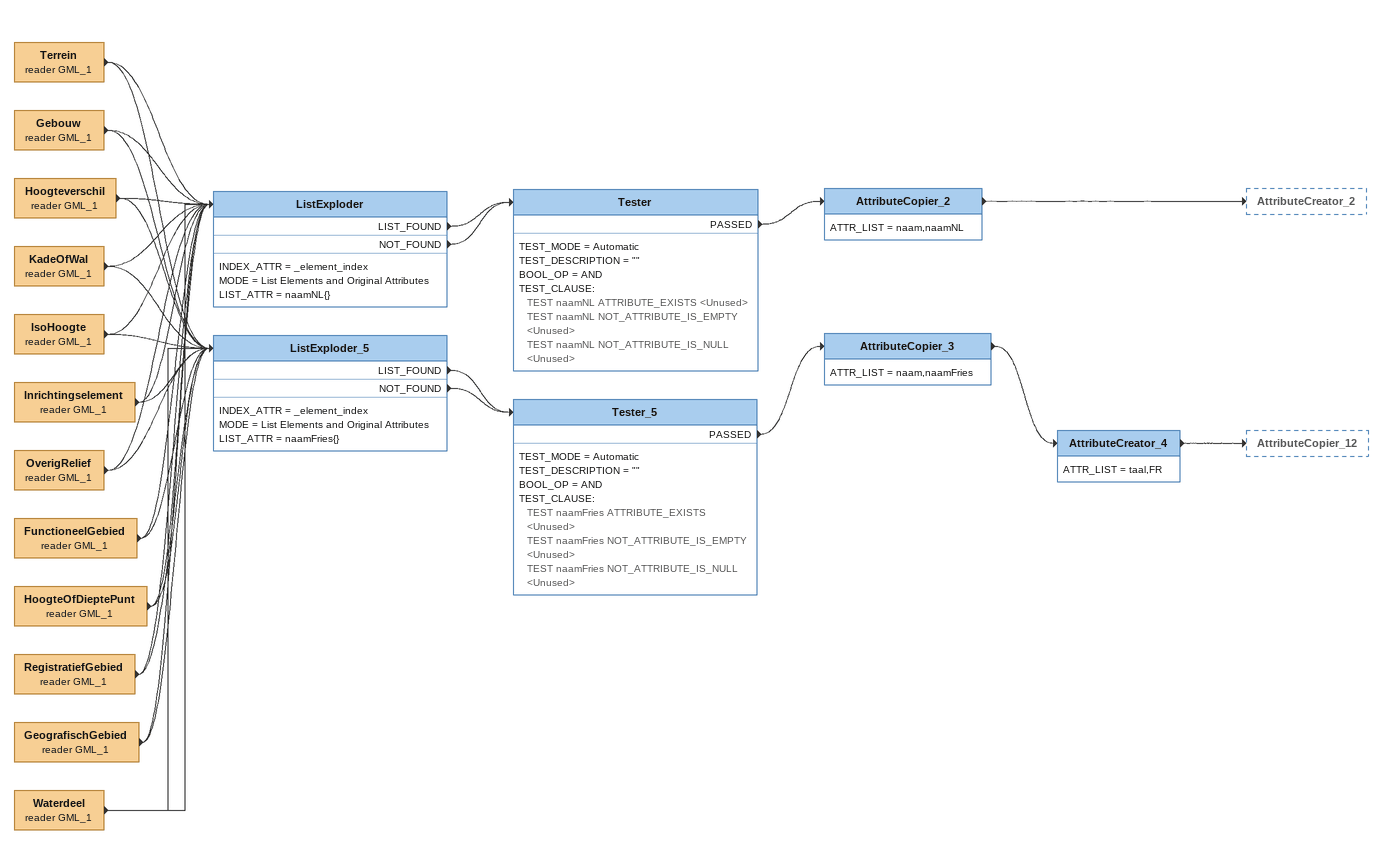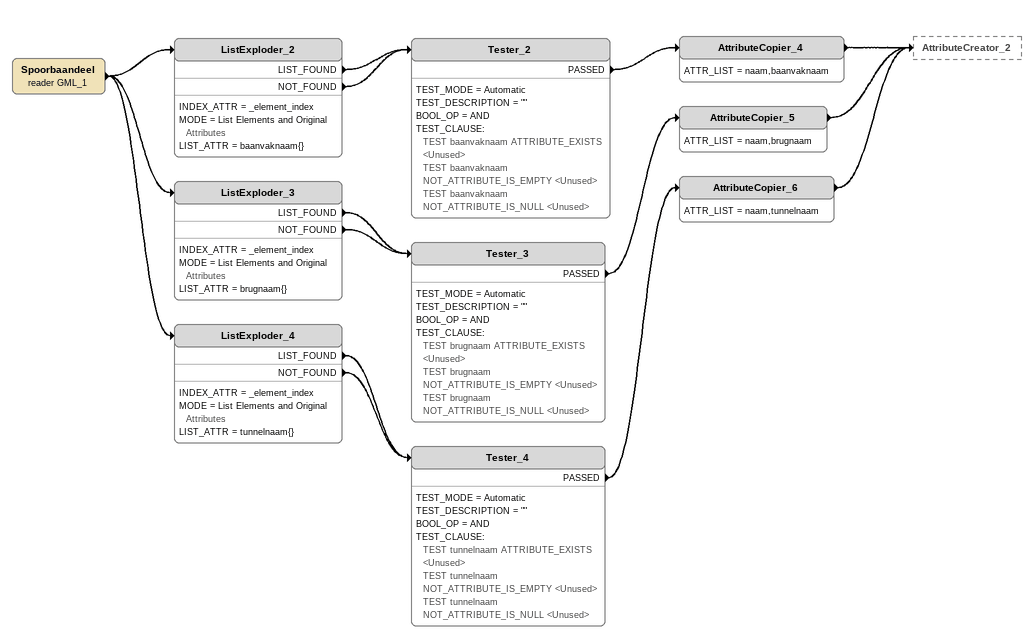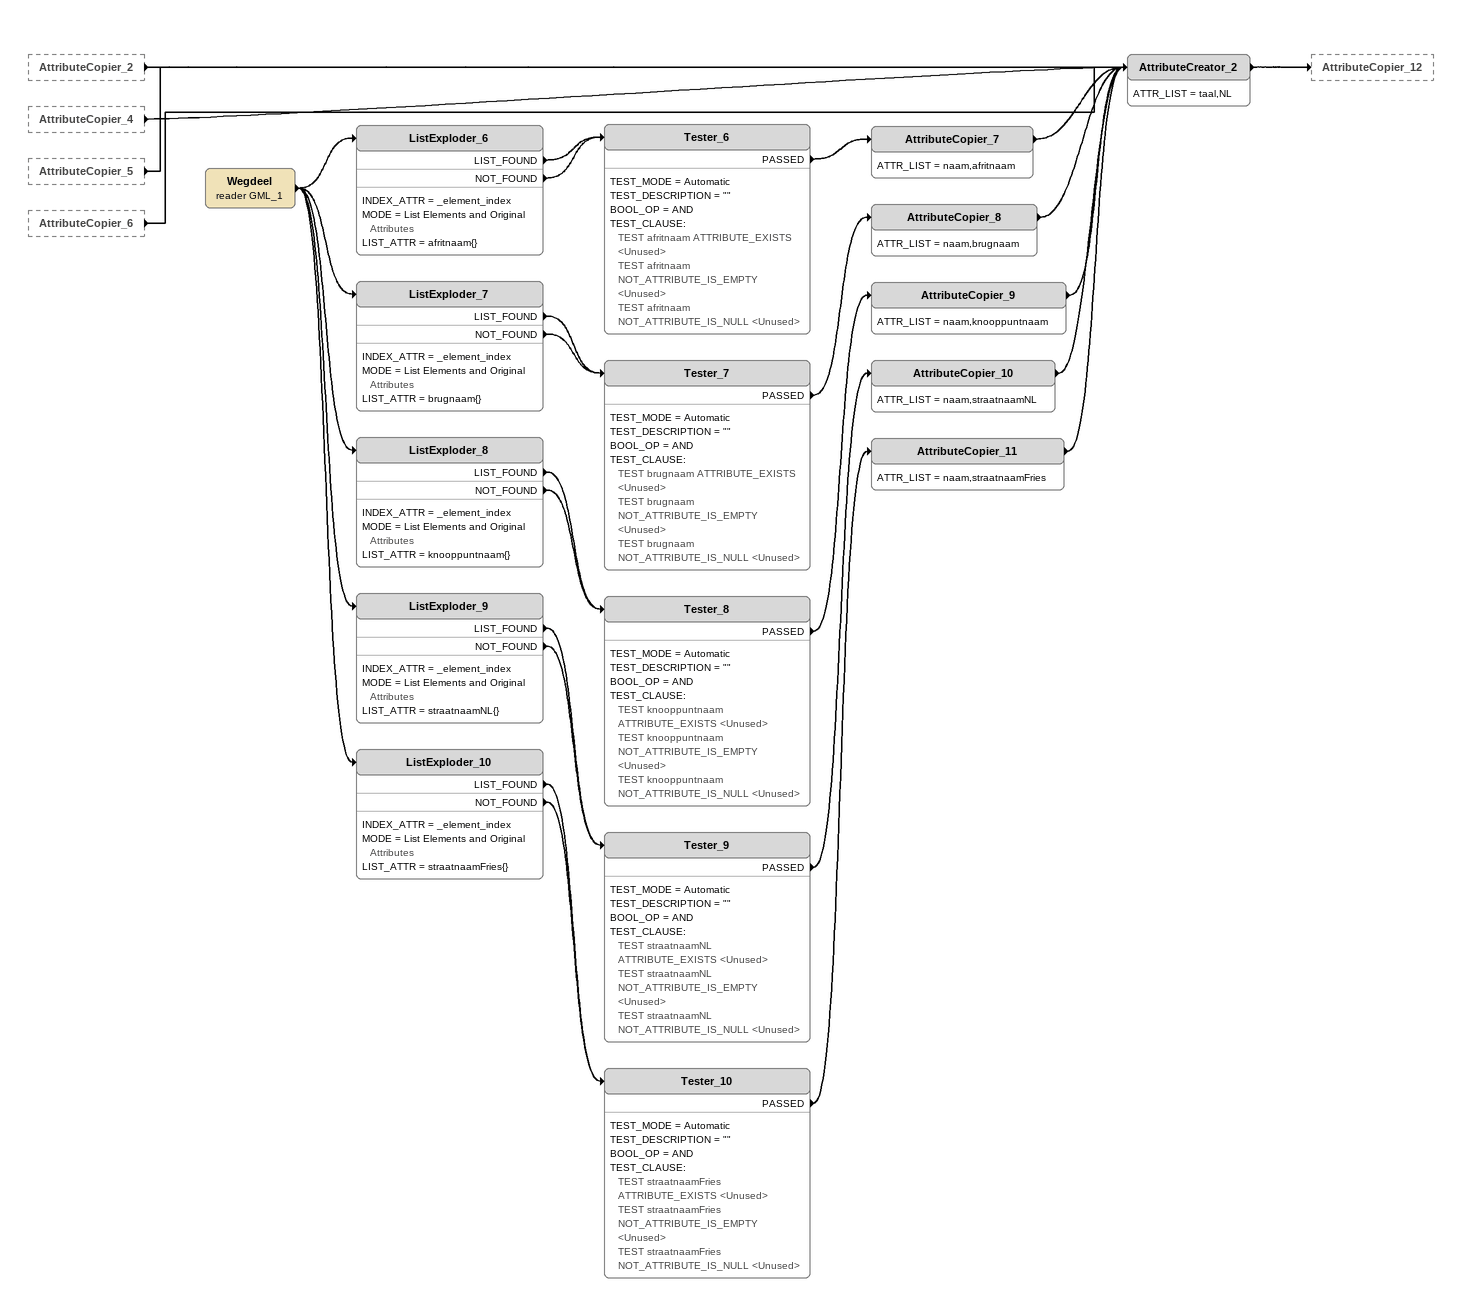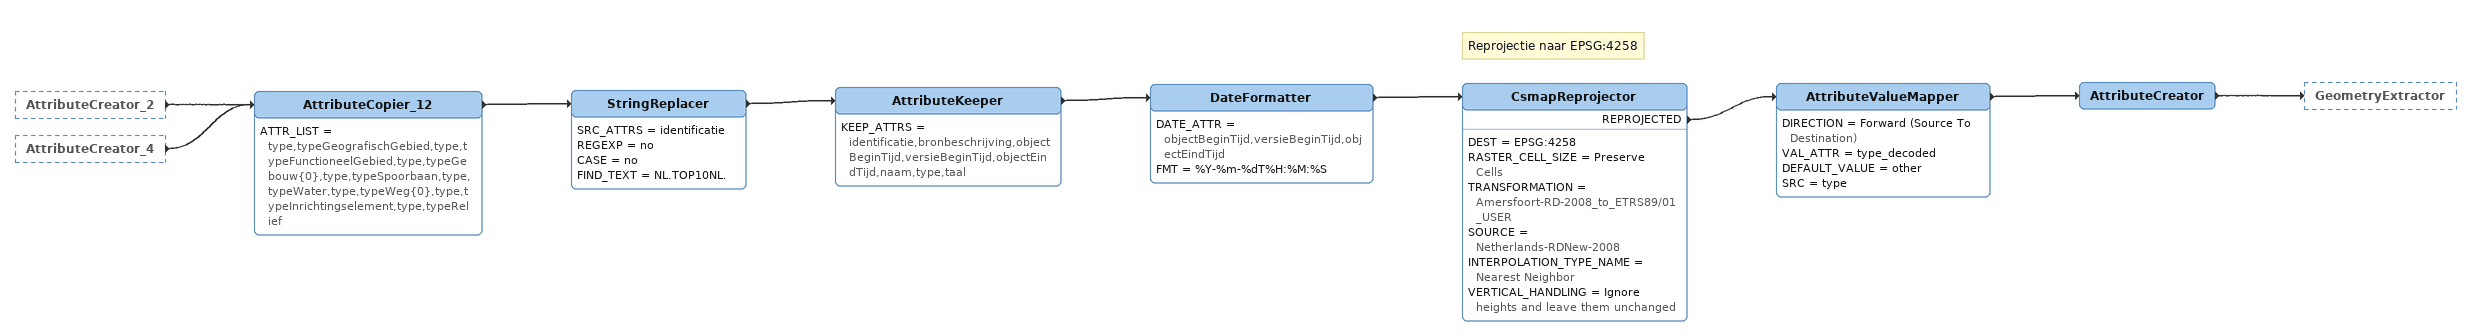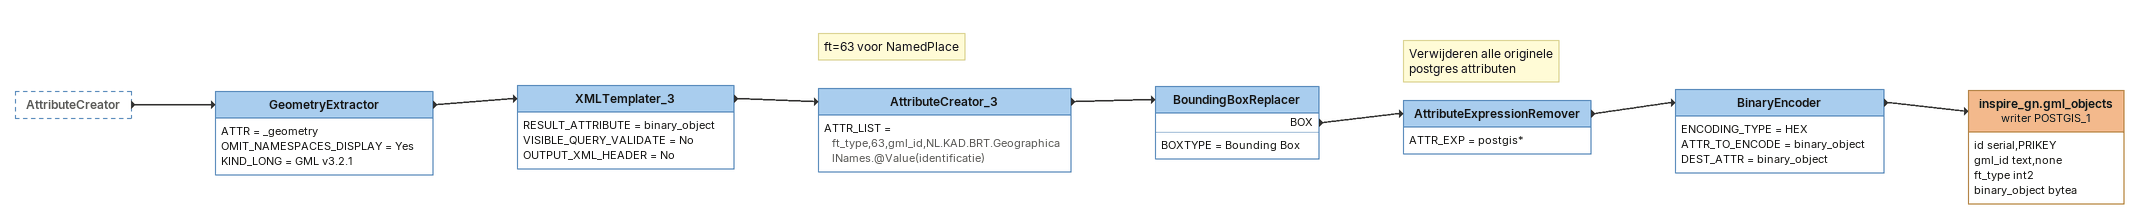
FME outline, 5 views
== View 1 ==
Terrein (reader GML_1)
    -> ListExploder
    -> ListExploder_5
Gebouw (reader GML_1)
    -> ListExploder
    -> ListExploder_5
Hoogteverschil (reader GML_1)
    -> ListExploder
    -> ListExploder_5
KadeOfWal (reader GML_1)
    -> ListExploder
    -> ListExploder_5
IsoHoogte (reader GML_1)
    -> ListExploder
    -> ListExploder_5
Inrichtingselement (reader GML_1)
    -> ListExploder
    -> ListExploder_5
OverigRelief (reader GML_1)
    -> ListExploder
    -> ListExploder_5
FunctioneelGebied (reader GML_1)
    -> ListExploder
    -> ListExploder_5
HoogteOfDieptePunt (reader GML_1)
    -> ListExploder
    -> ListExploder_5
RegistratiefGebied (reader GML_1)
    -> ListExploder
    -> ListExploder_5
GeografischGebied (reader GML_1)
    -> ListExploder
    -> ListExploder_5
Waterdeel (reader GML_1)
    -> ListExploder
    -> ListExploder_5
ListExploder
    INDEX_ATTR = _element_index
    MODE = List Elements and Original Attributes
    LIST_ATTR = naamNL{}
    LIST_FOUND -> Tester
    NOT_FOUND -> Tester
Tester
    TEST_MODE = Automatic
    TEST_DESCRIPTION = ""
    BOOL_OP = AND
    TEST_CLAUSE:
      TEST naamNL ATTRIBUTE_EXISTS <Unused>
      TEST naamNL NOT_ATTRIBUTE_IS_EMPTY <Unused>
      TEST naamNL NOT_ATTRIBUTE_IS_NULL <Unused>
    PASSED -> AttributeCopier_2
AttributeCopier_2
    ATTR_LIST = naam,naamNL
    -> AttributeCreator_2
ListExploder_5
    INDEX_ATTR = _element_index
    MODE = List Elements and Original Attributes
    LIST_ATTR = naamFries{}
    LIST_FOUND -> Tester_5
    NOT_FOUND -> Tester_5
Tester_5
    TEST_MODE = Automatic
    TEST_DESCRIPTION = ""
    BOOL_OP = AND
    TEST_CLAUSE:
      TEST naamFries ATTRIBUTE_EXISTS <Unused>
      TEST naamFries NOT_ATTRIBUTE_IS_EMPTY <Unused>
      TEST naamFries NOT_ATTRIBUTE_IS_NULL <Unused>
    PASSED -> AttributeCopier_3
AttributeCopier_3
    ATTR_LIST = naam,naamFries
    -> AttributeCreator_4
AttributeCreator_4
    ATTR_LIST = taal,FR
    -> AttributeCopier_12

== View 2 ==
Spoorbaandeel (reader GML_1)
    -> ListExploder_2
    -> ListExploder_3
    -> ListExploder_4
ListExploder_2
    INDEX_ATTR = _element_index
    MODE = List Elements and Original Attributes
    LIST_ATTR = baanvaknaam{}
    LIST_FOUND -> Tester_2
    NOT_FOUND -> Tester_2
Tester_2
    TEST_MODE = Automatic
    TEST_DESCRIPTION = ""
    BOOL_OP = AND
    TEST_CLAUSE:
      TEST baanvaknaam ATTRIBUTE_EXISTS <Unused>
      TEST baanvaknaam NOT_ATTRIBUTE_IS_EMPTY <Unused>
      TEST baanvaknaam NOT_ATTRIBUTE_IS_NULL <Unused>
    PASSED -> AttributeCopier_4
AttributeCopier_4
    ATTR_LIST = naam,baanvaknaam
    -> AttributeCreator_2
ListExploder_3
    INDEX_ATTR = _element_index
    MODE = List Elements and Original Attributes
    LIST_ATTR = brugnaam{}
    LIST_FOUND -> Tester_3
    NOT_FOUND -> Tester_3
Tester_3
    TEST_MODE = Automatic
    TEST_DESCRIPTION = ""
    BOOL_OP = AND
    TEST_CLAUSE:
      TEST brugnaam ATTRIBUTE_EXISTS <Unused>
      TEST brugnaam NOT_ATTRIBUTE_IS_EMPTY <Unused>
      TEST brugnaam NOT_ATTRIBUTE_IS_NULL <Unused>
    PASSED -> AttributeCopier_5
AttributeCopier_5
    ATTR_LIST = naam,brugnaam
    -> AttributeCreator_2
ListExploder_4
    INDEX_ATTR = _element_index
    MODE = List Elements and Original Attributes
    LIST_ATTR = tunnelnaam{}
    LIST_FOUND -> Tester_4
    NOT_FOUND -> Tester_4
Tester_4
    TEST_MODE = Automatic
    TEST_DESCRIPTION = ""
    BOOL_OP = AND
    TEST_CLAUSE:
      TEST tunnelnaam ATTRIBUTE_EXISTS <Unused>
      TEST tunnelnaam NOT_ATTRIBUTE_IS_EMPTY <Unused>
      TEST tunnelnaam NOT_ATTRIBUTE_IS_NULL <Unused>
    PASSED -> AttributeCopier_6
AttributeCopier_6
    ATTR_LIST = naam,tunnelnaam
    -> AttributeCreator_2

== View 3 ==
AttributeCopier_2 [outside]
    -> AttributeCreator_2
AttributeCopier_4 [outside]
    -> AttributeCreator_2
AttributeCopier_5 [outside]
    -> AttributeCreator_2
AttributeCopier_6 [outside]
    -> AttributeCreator_2
Wegdeel (reader GML_1)
    -> ListExploder_6
    -> ListExploder_7
    -> ListExploder_8
    -> ListExploder_9
    -> ListExploder_10
ListExploder_6
    INDEX_ATTR = _element_index
    MODE = List Elements and Original Attributes
    LIST_ATTR = afritnaam{}
    LIST_FOUND -> Tester_6
    NOT_FOUND -> Tester_6
Tester_6
    TEST_MODE = Automatic
    TEST_DESCRIPTION = ""
    BOOL_OP = AND
    TEST_CLAUSE:
      TEST afritnaam ATTRIBUTE_EXISTS <Unused>
      TEST afritnaam NOT_ATTRIBUTE_IS_EMPTY <Unused>
      TEST afritnaam NOT_ATTRIBUTE_IS_NULL <Unused>
    PASSED -> AttributeCopier_7
AttributeCopier_7
    ATTR_LIST = naam,afritnaam
    -> AttributeCreator_2
ListExploder_7
    INDEX_ATTR = _element_index
    MODE = List Elements and Original Attributes
    LIST_ATTR = brugnaam{}
    LIST_FOUND -> Tester_7
    NOT_FOUND -> Tester_7
Tester_7
    TEST_MODE = Automatic
    TEST_DESCRIPTION = ""
    BOOL_OP = AND
    TEST_CLAUSE:
      TEST brugnaam ATTRIBUTE_EXISTS <Unused>
      TEST brugnaam NOT_ATTRIBUTE_IS_EMPTY <Unused>
      TEST brugnaam NOT_ATTRIBUTE_IS_NULL <Unused>
    PASSED -> AttributeCopier_8
AttributeCopier_8
    ATTR_LIST = naam,brugnaam
    -> AttributeCreator_2
ListExploder_8
    INDEX_ATTR = _element_index
    MODE = List Elements and Original Attributes
    LIST_ATTR = knooppuntnaam{}
    LIST_FOUND -> Tester_8
    NOT_FOUND -> Tester_8
Tester_8
    TEST_MODE = Automatic
    TEST_DESCRIPTION = ""
    BOOL_OP = AND
    TEST_CLAUSE:
      TEST knooppuntnaam ATTRIBUTE_EXISTS <Unused>
      TEST knooppuntnaam NOT_ATTRIBUTE_IS_EMPTY <Unused>
      TEST knooppuntnaam NOT_ATTRIBUTE_IS_NULL <Unused>
    PASSED -> AttributeCopier_9
AttributeCopier_9
    ATTR_LIST = naam,knooppuntnaam
    -> AttributeCreator_2
ListExploder_9
    INDEX_ATTR = _element_index
    MODE = List Elements and Original Attributes
    LIST_ATTR = straatnaamNL{}
    LIST_FOUND -> Tester_9
    NOT_FOUND -> Tester_9
Tester_9
    TEST_MODE = Automatic
    TEST_DESCRIPTION = ""
    BOOL_OP = AND
    TEST_CLAUSE:
      TEST straatnaamNL ATTRIBUTE_EXISTS <Unused>
      TEST straatnaamNL NOT_ATTRIBUTE_IS_EMPTY <Unused>
      TEST straatnaamNL NOT_ATTRIBUTE_IS_NULL <Unused>
    PASSED -> AttributeCopier_10
AttributeCopier_10
    ATTR_LIST = naam,straatnaamNL
    -> AttributeCreator_2
ListExploder_10
    INDEX_ATTR = _element_index
    MODE = List Elements and Original Attributes
    LIST_ATTR = straatnaamFries{}
    LIST_FOUND -> Tester_10
    NOT_FOUND -> Tester_10
Tester_10
    TEST_MODE = Automatic
    TEST_DESCRIPTION = ""
    BOOL_OP = AND
    TEST_CLAUSE:
      TEST straatnaamFries ATTRIBUTE_EXISTS <Unused>
      TEST straatnaamFries NOT_ATTRIBUTE_IS_EMPTY <Unused>
      TEST straatnaamFries NOT_ATTRIBUTE_IS_NULL <Unused>
    PASSED -> AttributeCopier_11
AttributeCopier_11
    ATTR_LIST = naam,straatnaamFries
    -> AttributeCreator_2
AttributeCreator_2
    ATTR_LIST = taal,NL
    -> AttributeCopier_12

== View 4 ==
AttributeCreator_2 [outside]
    -> AttributeCopier_12
AttributeCreator_4 [outside]
    -> AttributeCopier_12
AttributeCopier_12
    ATTR_LIST = type,typeGeografischGebied,type,typeFunctioneelGebied,type,typeGebouw{0},type,typeSpoorbaan,type,typeWater,type,typeWeg{0},type,typeInrichtingselement,type,typeRelief
    -> StringReplacer
StringReplacer
    SRC_ATTRS = identificatie
    REGEXP = no
    CASE = no
    FIND_TEXT = NL.TOP10NL.
    -> AttributeKeeper
AttributeKeeper
    KEEP_ATTRS = identificatie,bronbeschrijving,objectBeginTijd,versieBeginTijd,objectEindTijd,naam,type,taal
    -> DateFormatter
DateFormatter
    DATE_ATTR = objectBeginTijd,versieBeginTijd,objectEindTijd
    FMT = %Y-%m-%dT%H:%M:%S
    -> CsmapReprojector
Note: Reprojectie naar EPSG:4258
CsmapReprojector
    DEST = EPSG:4258
    RASTER_CELL_SIZE = Preserve Cells
    TRANSFORMATION = Amersfoort-RD-2008_to_ETRS89/01_USER
    SOURCE = Netherlands-RDNew-2008
    INTERPOLATION_TYPE_NAME = Nearest Neighbor
    VERTICAL_HANDLING = Ignore heights and leave them unchanged
    REPROJECTED -> AttributeValueMapper
AttributeValueMapper
    DIRECTION = Forward (Source To Destination)
    VAL_ATTR = type_decoded
    DEFAULT_VALUE = other
    SRC = type
    -> AttributeCreator
AttributeCreator
    -> GeometryExtractor

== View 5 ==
AttributeCreator [outside]
    -> GeometryExtractor
GeometryExtractor
    ATTR = _geometry
    OMIT_NAMESPACES_DISPLAY = Yes
    KIND_LONG = GML v3.2.1
    -> XMLTemplater_3
XMLTemplater_3
    RESULT_ATTRIBUTE = binary_object
    VISIBLE_QUERY_VALIDATE = No
    OUTPUT_XML_HEADER = No
    -> AttributeCreator_3
Note: ft=63 voor NamedPlace
AttributeCreator_3
    ATTR_LIST = ft_type,63,gml_id,NL.KAD.BRT.GeographicalNames.@Value(identificatie)
    -> BoundingBoxReplacer
BoundingBoxReplacer
    BOXTYPE = Bounding Box
    BOX -> AttributeExpressionRemover
Note: Verwijderen alle originele / postgres attributen
AttributeExpressionRemover
    ATTR_EXP = postgis*
    -> BinaryEncoder
BinaryEncoder
    ENCODING_TYPE = HEX
    ATTR_TO_ENCODE = binary_object
    DEST_ATTR = binary_object
    -> inspire_gn.gml_objects (writer POSTGIS_1)
inspire_gn.gml_objects (writer POSTGIS_1)
    attributes: id serial,PRIKEY, gml_id text,none, ft_type int2, binary_object bytea
